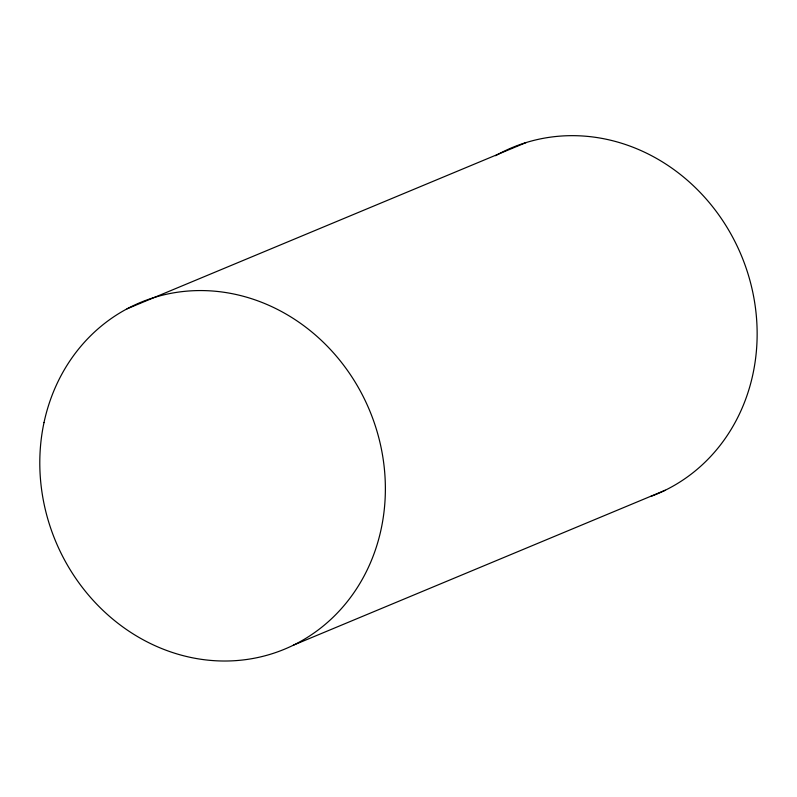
<?xml version="1.0" encoding="UTF-8"?>
<svg xmlns="http://www.w3.org/2000/svg" width="797" height="797" viewBox="0 0 797 797"><rect width="100%" height="100%" fill="white"/><g stroke="black" fill="none" stroke-linecap="round" stroke-linejoin="round"><path stroke-width="1.2" d="M127.032 308.837L526.169 142.543M293.485 645.142L665.256 490.235M495.555 155.714A187.733 170.07 67.4 0 1 738.63 249.252A187.733 170.07 67.4 0 1 650.82 496.431M44.004 422.589A187.733 170.07 67.4 0 0 264.056 656.041A187.733 170.07 67.4 0 0 329.719 348.747A187.733 170.07 67.4 0 0 44.004 422.589"/></g></svg>
